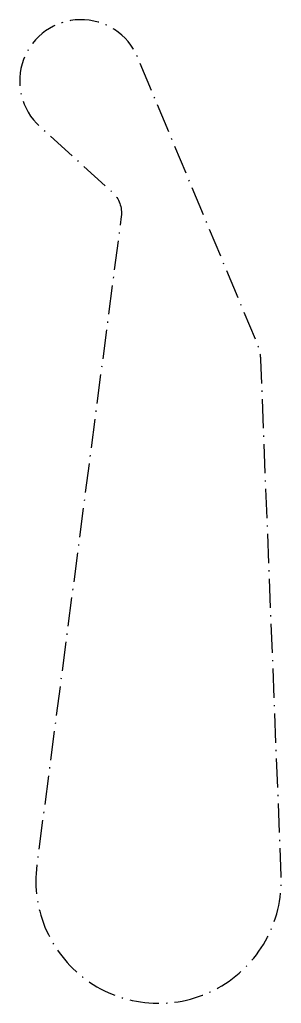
# Model space of a CAD drawing. Header units: millimetres. Extents: x -20 to 21, y -93 to 61.
import ezdxf

# ---------------------------------------------------------------- set-up
doc = ezdxf.new("R2010")
doc.units = ezdxf.units.MM
doc.linetypes.add('DASH_DOT', pattern=[0.182, 0.1181, -0.0295, 0.0049, -0.0295])

msp = doc.modelspace()

# ---------------------------------------------------------------- linework, layer by layer
at = {"linetype": 'DASH_DOT', "ltscale": 38.434219, "flags": 128}
msp.add_lwpolyline([(-17.29, -70.99, 1.088276), (20.73, -72.7), (17.56, 7.58, 0.089188), (17.01, 10.05), (-1.6, 54.64, 1.247105), (-16.83, 43.89), (-5.53, 33.63, -0.245486), (-4.16, 29.89)], format="xyb", close=True, dxfattribs=at)

doc.saveas('drawing.dxf')
